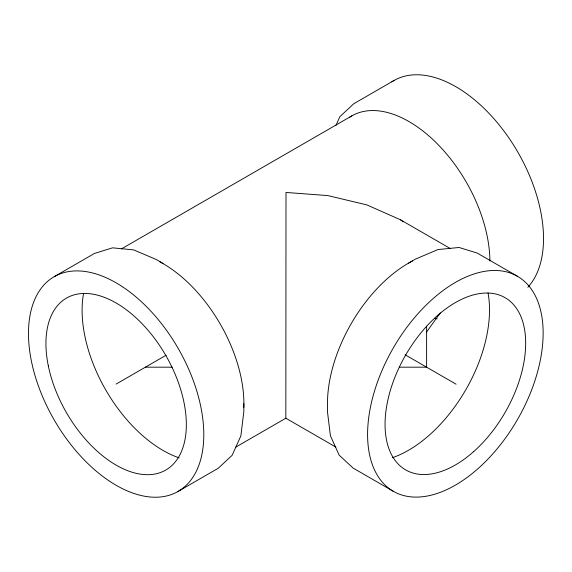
<?xml version="1.0" encoding="UTF-8"?>
<svg xmlns="http://www.w3.org/2000/svg" width="572" height="572" viewBox="0 0 572 572"><rect width="100%" height="100%" fill="white"/><g stroke="black" fill="none" stroke-linecap="round" stroke-linejoin="round"><path stroke-width="0.86" d="M335.871 125.575L339.875 116.688L353.782 103.725L393.958 80.53M426.633 331.953L440.268 312.905M408.494 263.17L415.193 259.23L437.909 249.571L459.08 247.476L477.255 253.089L517.431 276.283A124.131 71.664 -60 0 1 478.085 468.568A124.131 71.664 -60 0 1 370.584 406.499A124.131 71.664 -60 0 1 517.431 276.283M54.233 276.669L94.409 253.475L112.534 247.833L133.648 249.892L156.313 259.524L163.006 263.456M121.357 248.942L351.873 115.859M116.137 384.069L166.123 355.212M235.593 447.218L285.836 418.211L335.821 447.068M178.042 491.47A123.967 71.571 60 0 0 138.932 299.492A123.967 71.571 60 0 0 31.439 361.247A123.967 71.571 60 0 0 178.042 491.47L218.218 468.275L232.125 455.312L240.869 435.921L243.851 411.411L243.794 403.646M145.388 367.181L172.172 367.181M399.828 367.181L426.612 367.181L426.612 326.147M450.4 248.613L400.414 219.748L366.902 204.912L327.878 195.595L286 192.442L285.836 418.211M405.133 354.783L456.098 384.205M393.3 491.284L353.124 468.089L339.175 455.148L330.409 435.771L327.413 411.261L327.477 403.496A114.579 66.152 -60 0 1 412.548 260.946M400.414 219.748L403.196 221.843M179.165 457.872A114.414 66.059 60 0 1 83.591 293.322M159.781 261.804A114.414 66.059 60 0 1 243.844 407.428M488.03 292.986A114.579 66.152 -60 0 1 392.263 457.75M437.18 318.833A114.414 66.059 60 0 1 434.448 318.361M349.678 117.217A114.414 66.059 60 0 1 438.216 144.752A114.414 66.059 60 0 1 489.889 260.889M391.799 81.86A123.967 71.571 60 0 1 510.946 140.998A123.967 71.571 60 0 1 527.82 287.28M48.298 365.773A99.285 57.322 60 0 0 165.708 470.091A99.285 57.322 60 0 0 134.406 316.345A99.285 57.322 60 0 0 48.298 365.773M473.566 451.694A99.428 57.407 -60 0 0 505.083 297.676A99.428 57.407 -60 0 0 387.451 401.98A99.428 57.407 -60 0 0 473.566 451.694"/></g></svg>
